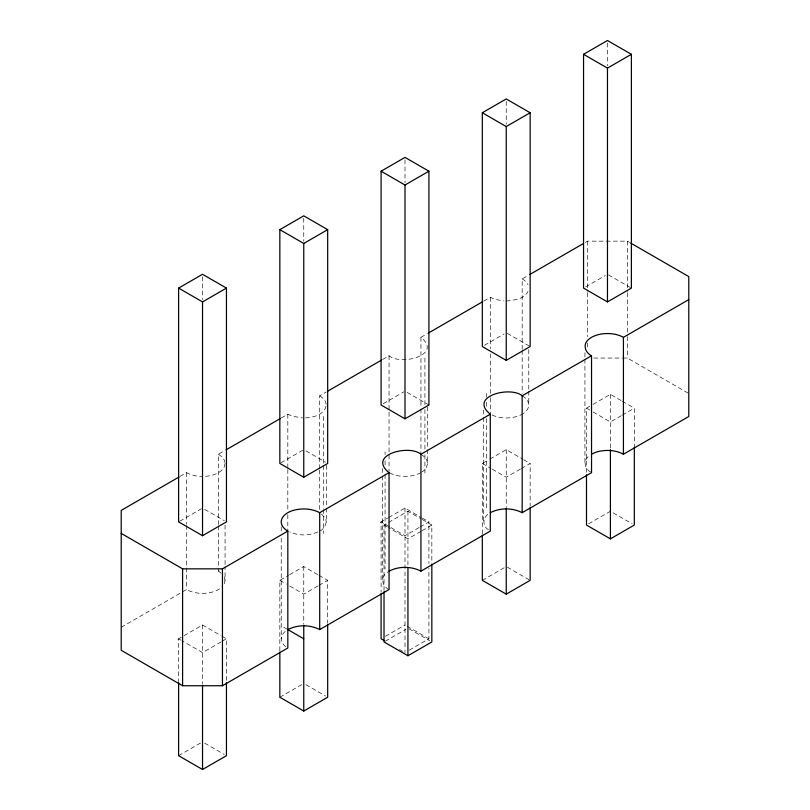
<?xml version="1.0" encoding="UTF-8"?>
<svg xmlns="http://www.w3.org/2000/svg" width="810" height="810" viewBox="0 0 810 810"><rect width="100%" height="100%" fill="white"/><g stroke="black" fill="none" stroke-linecap="round" stroke-linejoin="round"><path stroke-width="0.61" stroke-dasharray="4.05 3.04" d="M225.069 463.452L224.309 466.813L222.051 469.952A22.548 13.021 0 0 1 204.879 476.391M224.309 583.716L225.069 580.345L225.069 566.524M326.055 406.124C323.737 415.459 312.063 417.727 303.76 418.021M326.308 508.072C326.207 516 328.678 526.885 319.707 531.107M389.053 589.548C381.388 586.41 380.376 575.434 388.162 571.819M427.548 449.621C427.123 457.113 430.11 467.633 421.838 471.977M488.501 529.75C481.879 526.186 482.78 516.426 489.402 513.368M590.632 471.977C585.053 469.213 582.947 461.325 587.949 456.941A22.548 13.021 0 0 1 590.53 454.866M180.053 476.422L186.583 472.655A22.548 13.021 0 0 0 202.53 476.462M218.467 524.637L218.467 454.248L224.967 450.492M281.323 417.96L287.823 414.204L292.491 416.269L302.596 417.93M319.707 468.696L319.707 395.796L326.207 392.04M382.553 359.508L389.053 355.752C400.818 365.826 443.06 355.185 420.947 337.345L427.447 333.599M483.793 301.057L490.293 297.31L494.961 299.376L503.901 300.945M522.177 349.292L522.177 278.903L528.717 275.127M585.367 242.423L587.544 241.157L604.979 241.157M179.698 521.265L201.437 508.72M280.938 462.824L302.677 450.269M383.262 403.744L403.917 391.817M484.491 345.293L504.063 334.003M585.731 286.851L605.303 275.552M121.216 627.294L181.136 592.697M182.23 592.069L186.583 589.548A22.548 13.021 0 0 0 222.051 586.855M221.16 573.166L218.467 571.141L220.634 569.896M177.775 639.282L182.959 636.285M184.052 635.658L202.53 624.986L221.008 635.658M279.845 650.734L279.845 580.345L288.542 575.323M289.636 574.695L303.76 566.544L317.895 574.695M380.244 522.379L387.605 518.137M388.699 517.509L405 508.093L421.301 517.509M482.325 533.841L482.325 463.452L488.845 459.685M489.928 459.057L506.24 449.641L522.541 459.057M384.021 590.419L384.021 525.052L387.443 523.078M388.517 522.45L407.936 511.252L421.078 518.835M586.491 472.26L586.491 408.159L591.928 405.02M593.011 404.392L610.406 394.349L621.27 400.626M221.008 641.935L202.53 652.597L181.875 640.68M222.092 641.307L226.446 638.796L226.446 681.534M317.895 585.995L303.76 594.155L287.459 584.739M318.978 585.367L327.675 580.345L327.675 623.082M419.023 527.614L405 535.704L390.764 527.482M420.096 526.986L428.915 521.903L428.915 563.375M520.364 469.101L506.24 477.252L492.105 469.101M521.458 468.474L530.155 463.452L530.155 506.189M420.977 531.33L407.936 538.863L388.365 527.563M422.061 530.702L431.841 525.052L431.841 562.768M621.27 415.692L610.406 421.959L590.834 410.67M622.363 415.064L634.321 408.159L634.321 447.12M178.615 755.689L201.437 742.517M279.845 697.248L302.677 684.065M385.438 636.285L405 624.986M482.325 580.345L504.063 567.8M385.287 641.216L405.78 629.39M588.667 523.797L610.406 511.252L632.144 523.797M409.313 650.116L428.915 638.796L428.915 568.407M420.947 472.655C411.146 477.697 398.854 477.697 389.053 472.655M317.834 531.927C309.086 535.896 298.445 535.896 289.686 531.927M506.24 301.117L517.509 299.376A22.548 13.021 0 0 0 528.019 291.468M606.224 241.157L627.406 241.157L629.593 242.423M593.771 358.06L621.169 358.06M622.424 358.06L627.406 358.06L688.783 393.498M492.166 415.034C500.023 418.729 509.277 418.699 517.509 416.279A22.548 13.021 0 0 0 522.177 414.204M608.563 274.924L631.385 288.107M507.323 333.376L530.155 346.548M622.363 401.254L634.321 408.159M586.491 408.159L589.751 410.042M407.177 392.445L428.915 405M523.624 459.685L530.155 463.452M482.325 463.452L491.022 468.474M305.937 450.897L325.509 462.196M422.395 518.137L428.915 521.903M507.323 567.172L529.062 579.717M422.172 519.463L431.841 525.052M389.671 526.854L381.085 521.903L381.085 592.292M384.021 525.052L387.281 526.935M204.697 509.348L224.269 520.638M318.978 575.323L327.675 580.345M407.177 626.241L428.915 638.796M409.03 628.783L429.745 640.74M279.845 580.345L286.375 584.111M399.522 649.438L402.813 651.341M283.834 627.294L286.821 629.016M222.092 636.285L226.446 638.796M305.937 684.693L325.509 695.992M180.792 640.052L178.615 638.796L178.615 681.534M204.697 743.145L224.269 754.434M420.947 454.248L424.521 456.941L426.779 460.08L427.548 463.452M319.707 395.796L323.291 398.49L325.539 401.628L326.308 405M321.499 514.046L325.539 518.532L326.308 521.903M218.467 454.248L222.051 456.941L224.309 460.08L224.815 462.328M224.309 576.973L225.069 580.345M627.406 241.157L627.406 291.438M627.406 292.693L627.406 335.431M627.406 336.687L627.406 358.06M610.406 394.349L610.406 448.396M607.47 43.031L607.47 65.772M587.544 241.157L587.544 291.438M587.544 292.693L587.544 336.687M587.544 342.974L587.544 349.262M584.931 352.836L584.931 357.868M584.931 359.124L584.931 463.452M528.778 349.697L528.778 389.914M528.778 391.179L528.778 405M522.177 350.548L522.177 393.285M506.24 101.473L506.24 124.224M506.24 449.641L506.24 507.465M490.293 297.31L490.293 348.847M490.293 353.869L490.293 396.606M490.293 397.862L490.293 414.204M486.304 393.498L486.304 397.264M486.304 402.297L486.304 408.574M486.304 418.638L486.304 510.391M483.692 410.032L483.692 416.31M483.692 417.565L483.692 521.903M427.548 406.883L427.548 448.365M424.926 358.06L424.926 404.565M424.926 409.597L424.926 449.813M424.926 454.845L424.926 474.954M420.947 337.345L420.947 407.734M420.947 408.999L420.947 452.992M407.936 511.252L407.936 566.554M405 159.924L405 182.675M405 508.093L405 652.607M389.053 355.752L389.053 411.065M389.053 412.32L389.053 471.4M385.074 451.94L385.074 454.461M385.074 460.738L385.074 467.026M385.074 474.569L385.074 568.843M382.452 468.474L382.452 474.761M382.452 476.017L382.452 580.345M326.308 465.335L326.308 506.817M323.696 416.502L323.696 464.272M323.696 465.527L323.696 508.265M323.696 509.52L323.696 533.405M319.707 469.952L319.707 512.689M303.76 218.376L303.76 241.117M303.76 566.544L303.76 624.358M287.823 414.204L287.823 468.251M287.823 469.506L287.823 509.733M287.823 514.765L287.823 531.107M281.222 526.925L281.222 531.957M281.222 538.235L281.222 638.796M225.069 525.042L225.069 565.258M218.467 525.892L218.467 571.141M202.53 276.817L202.53 299.568M202.53 624.986L202.53 684.065M186.583 472.655L186.583 524.192M186.583 525.447L186.583 589.548M285.879 646.724A22.548 13.021 0 0 1 286.821 630.21M522.177 395.796A22.548 13.021 0 0 1 523.179 413.586M522.177 278.903A22.548 13.021 0 0 1 528.019 284.735"/><path stroke-width="1.21" d="M178.615 288.097L202.53 274.296L226.446 288.097L226.446 521.893L202.53 535.704L178.615 521.893L178.615 288.097L202.53 301.907L226.446 288.097M279.845 229.655L303.76 215.845L327.675 229.655L327.675 463.452L303.76 477.252L279.845 463.452L279.845 229.655L303.76 243.456L327.675 229.655M381.085 171.204L405 157.393L428.915 171.204L428.915 405L405 418.81L381.085 405L381.085 171.204L405 185.014L428.915 171.204M482.325 112.752L506.24 98.952L530.155 112.752L530.155 346.548L506.24 360.359L482.325 346.548L482.325 112.752L506.24 126.562L530.155 112.752M583.554 54.31L607.47 40.5L631.385 54.31L631.385 288.107L607.47 301.907L583.554 288.107L583.554 54.31L607.47 68.111L631.385 54.31M178.959 477.06L121.216 510.391L121.216 650.298L182.594 685.736L222.456 685.736L287.823 648L287.823 531.097A22.548 13.021 0 0 1 292.491 510.624C301.391 507.941 311.394 508.315 319.707 512.689L389.053 472.655C366.94 454.815 409.182 444.174 420.947 454.248L490.293 414.204C468.18 396.373 510.411 385.732 522.177 395.796L591.533 355.752C585.59 353.038 582.512 344.837 587.949 340.048A22.548 13.021 0 0 1 623.417 337.345L688.783 299.609M226.051 449.864L280.24 418.588M327.291 391.412L381.469 360.136M428.531 332.971L482.709 301.684M529.801 274.499L583.19 243.678M121.216 533.405L182.594 568.843L222.456 568.843L287.823 531.097M303.76 638.796L287.823 629.593C297.624 624.54 309.906 624.54 319.707 629.593L389.053 589.548L389.053 472.655M389.053 571.141C398.854 566.099 411.146 566.099 420.947 571.141L490.293 531.107L490.293 414.204M490.293 512.689C500.094 507.647 512.376 507.647 522.177 512.689L591.533 472.655L591.533 355.752M591.533 454.248A22.548 13.021 0 0 1 623.417 454.248L688.783 416.512L688.783 276.595L630.686 243.061M178.615 682.789L178.615 755.689L202.53 769.5L226.446 755.689L226.446 682.789M279.845 651.989L279.845 697.248L303.76 711.048L327.675 697.248L327.675 624.338M482.325 535.096L482.325 580.345L506.24 594.155L530.155 580.345L530.155 507.445M384.021 591.675L384.021 641.955L407.936 655.756L431.841 641.955L431.841 564.023M586.491 474.781L586.491 525.052L610.406 538.863L634.321 525.052L634.321 447.12M384.234 640.619L381.085 638.796L381.085 593.548M623.417 337.345L623.417 454.248M610.406 449.621L610.406 538.863M607.47 68.111L607.47 301.907M522.177 395.796L522.177 512.689M506.24 126.562L506.24 360.359M506.24 508.68L506.24 594.155M420.947 454.248L420.947 571.141M407.936 567.769L407.936 655.756M405 185.014L405 418.81M319.707 512.689L319.707 629.593M303.76 243.456L303.76 477.252M303.76 625.573L303.76 711.048M222.456 568.843L222.456 685.736M202.53 301.907L202.53 535.704M202.53 685.28L202.53 769.5M182.594 568.843L182.594 685.736"/></g></svg>
